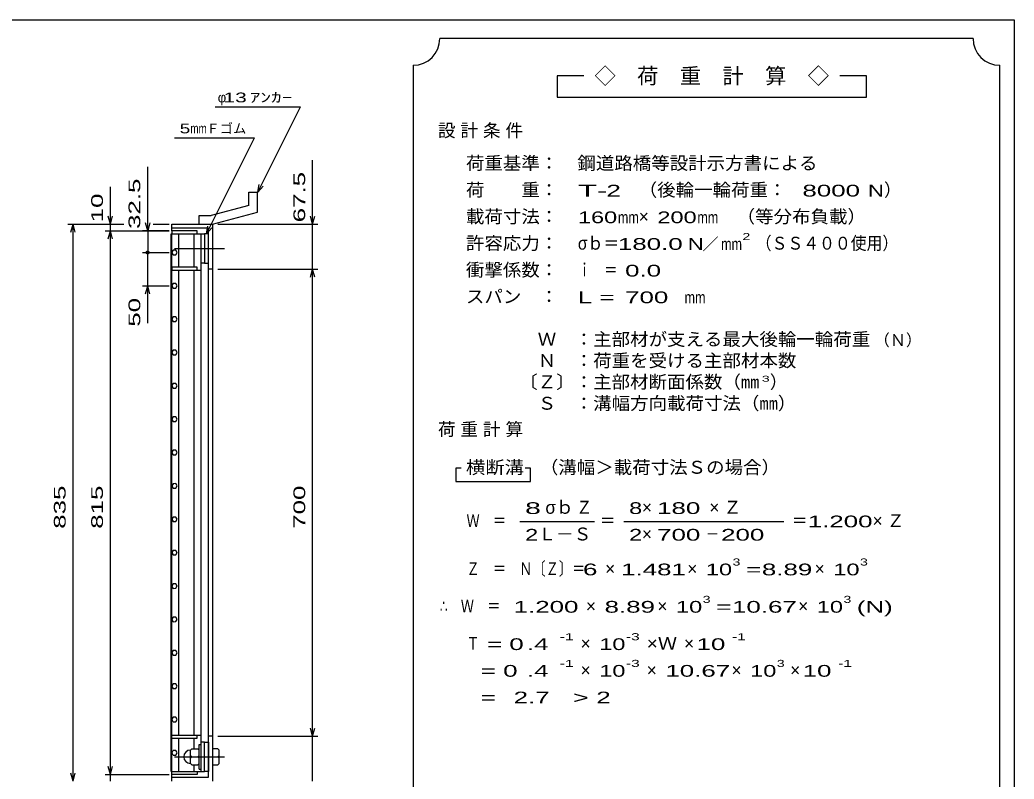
# Model space of a CAD drawing. Units: millimetres, scale not verified. Extents: x -1456 to 1385, y -1026 to 843.
# Drawn here: x -107 to 1385, y -296 to 843 of the extents above; entities that cross this region are included whole.
import ezdxf
from ezdxf.enums import TextEntityAlignment as Align

# ---------------------------------------------------------------- set-up
doc = ezdxf.new("R2010")
doc.units = ezdxf.units.MM
doc.header["$LTSCALE"] = 8
doc.linetypes.add('CHAIN', pattern=[18.5, 12, -1.5, 3.5, -1.5])
for name, color, linetype, lineweight in [('0_2', 150, 'Continuous', 25), ('16', 3, 'Continuous', 25), ('19', 6, 'Continuous', 25), ('22', 4, 'Continuous', 25), ('24', 2, 'Continuous', 25)]:
    doc.layers.add(name, color=color, linetype=linetype, lineweight=lineweight)
doc.styles.add('ベクトル', font='')
doc.styles.get('ベクトル').set_extended_font_data('ベクトル')

msp = doc.modelspace()

# ---------------------------------------------------------------- linework, layer by layer
at = {"layer": '0_2'}
for p, q in [((-1383.2, 842.8), (1384.8, 842.8)), ((1384.8, 842.8), (1384.8, -917.2))]:
    msp.add_line(p, q, dxfattribs=at)
at = {"layer": '16'}
for p, q in [((159, 526.5), (121, 526.5)), ((121, 526.5), (121, 522)), ((159, 522), (159, 526.5)), ((120.3, -284), (120.3, 522)), ((120.3, 522), (121, 522)), ((121, 522), (159, 522)), ((121, -284), (121, 522)), ((121, 522), (165, 522)), ((131.5, 472), (131.5, 522)), ((154.5, 472), (154.5, 522)), ((165, -284), (165, 522)), ((165, 522), (170, 522)), ((170, 522), (170, 478)), ((176, 522), (170, 522)), ((176, 478), (176, 522)), ((122.976, 497.45), (121, 493.972)), ((121, 493.972), (123.024, 490.522)), ((126.976, 497.478), (122.976, 497.45)), ((129, 494), (126.976, 497.478)), ((127.024, 490.55), (129, 494.028)), ((123.024, 490.522), (127.024, 490.55)), ((170, 478), (165, 478)), ((170, 478), (176, 478)), ((121, 472), (121, 467.5)), ((159, 472), (121, 472)), ((121, 467.5), (165, 467.5)), ((131.5, -229.5), (131.5, 467.5)), ((154.5, -229.5), (154.5, 467.5)), ((159, 467.5), (159, 472)), ((122.976, 447.45), (121, 443.972)), ((121, 443.972), (123.024, 440.522)), ((126.976, 447.478), (122.976, 447.45)), ((123.024, 440.522), (127.024, 440.55)), ((129, 444), (126.976, 447.478)), ((127.024, 440.55), (129, 444.028)), ((122.976, 397.45), (121, 393.972)), ((121, 393.972), (123.024, 390.522)), ((126.976, 397.478), (122.976, 397.45)), ((123.024, 390.522), (127.024, 390.55)), ((129, 394), (126.976, 397.478)), ((127.024, 390.55), (129, 394.028)), ((122.976, 347.45), (121, 343.972)), ((121, 343.972), (123.024, 340.522)), ((126.976, 347.478), (122.976, 347.45)), ((129, 344), (126.976, 347.478)), ((127.024, 340.55), (129, 344.028)), ((123.024, 340.522), (127.024, 340.55)), ((122.976, 297.45), (121, 293.972)), ((121, 293.972), (123.024, 290.522)), ((126.976, 297.478), (122.976, 297.45)), ((123.024, 290.522), (127.024, 290.55)), ((129, 294), (126.976, 297.478)), ((127.024, 290.55), (129, 294.028)), ((122.976, 247.45), (121, 243.972)), ((121, 243.972), (123.024, 240.522)), ((126.976, 247.478), (122.976, 247.45)), ((123.024, 240.522), (127.024, 240.55)), ((129, 244), (126.976, 247.478)), ((127.024, 240.55), (129, 244.028)), ((122.976, 197.45), (121, 193.972)), ((121, 193.972), (123.024, 190.522)), ((126.976, 197.478), (122.976, 197.45)), ((129, 194), (126.976, 197.478)), ((127.024, 190.55), (129, 194.028)), ((123.024, 190.522), (127.024, 190.55)), ((122.976, 147.45), (121, 143.972)), ((121, 143.972), (123.024, 140.522)), ((126.976, 147.478), (122.976, 147.45)), ((123.024, 140.522), (127.024, 140.55)), ((129, 144), (126.976, 147.478)), ((127.024, 140.55), (129, 144.028)), ((122.976, 97.45), (121, 93.972)), ((121, 93.972), (123.024, 90.522)), ((126.976, 97.478), (122.976, 97.45)), ((123.024, 90.522), (127.024, 90.55)), ((129, 94), (126.976, 97.478)), ((127.024, 90.55), (129, 94.028)), ((122.976, 47.45), (121, 43.972)), ((126.976, 47.478), (122.976, 47.45)), ((129, 44), (126.976, 47.478)), ((121, 43.972), (123.024, 40.522)), ((123.024, 40.522), (127.024, 40.55)), ((127.024, 40.55), (129, 44.028)), ((122.976, -2.55), (121, -6.028)), ((121, -6.028), (123.024, -9.478)), ((126.976, -2.522), (122.976, -2.55)), ((123.024, -9.478), (127.024, -9.45)), ((129, -6), (126.976, -2.522)), ((127.024, -9.45), (129, -5.972)), ((122.976, -52.55), (121, -56.028)), ((121, -56.028), (123.024, -59.478)), ((126.976, -52.522), (122.976, -52.55)), ((123.024, -59.478), (127.024, -59.45)), ((129, -56), (126.976, -52.522)), ((127.024, -59.45), (129, -55.972)), ((122.976, -102.55), (121, -106.028)), ((126.976, -102.522), (122.976, -102.55)), ((129, -106), (126.976, -102.522)), ((121, -106.028), (123.024, -109.478)), ((123.024, -109.478), (127.024, -109.45)), ((127.024, -109.45), (129, -105.972)), ((122.976, -152.55), (121, -156.028)), ((121, -156.028), (123.024, -159.478)), ((126.976, -152.522), (122.976, -152.55)), ((123.024, -159.478), (127.024, -159.45)), ((129, -156), (126.976, -152.522)), ((127.024, -159.45), (129, -155.972)), ((122.976, -202.55), (121, -206.028)), ((123.024, -209.478), (121, -206.028)), ((126.976, -202.522), (122.976, -202.55)), ((129, -206), (126.976, -202.522)), ((127.024, -209.45), (129, -205.972)), ((123.024, -209.478), (127.024, -209.45)), ((121, -234), (121, -229.5)), ((121, -229.5), (165, -229.5)), ((121, -234), (159, -234)), ((131.5, -284), (131.5, -234)), ((154.5, -249), (154.5, -234)), ((159, -234), (159, -229.5)), ((121, -256.028), (122.976, -252.55)), ((126.976, -252.522), (122.976, -252.55)), ((129, -256), (126.976, -252.522)), ((151, -250), (149, -252)), ((149, -272), (149, -252)), ((151, -250), (160, -250)), ((162, -252), (160, -250)), ((162, -280.5), (162, -243.5)), ((162, -243.5), (165, -243.5)), ((170, -240), (165, -240)), ((165, -280.5), (165, -243.5)), ((170, -284), (170, -240)), ((170, -240), (176, -240)), ((176, -240), (176, -284)), ((123.024, -259.478), (121, -256.028)), ((123.024, -259.478), (127.024, -259.45)), ((127.024, -259.45), (129, -255.972)), ((151, -262), (149, -260)), ((151, -262), (149, -264)), ((151, -262), (160, -262)), ((160, -262), (162, -260)), ((162, -264), (160, -262)), ((149, -272), (151, -274)), ((151, -274), (160, -274)), ((154.5, -284), (154.5, -275)), ((160, -274), (162, -272)), ((162, -280.5), (165, -280.5)), ((120.3, -284), (121, -284)), ((121, -284), (159, -284)), ((121, -288.5), (121, -284)), ((121, -284), (165, -284)), ((159, -288.5), (121, -288.5)), ((159, -284), (159, -288.5)), ((165, -284), (170, -284)), ((176, -284), (170, -284))]:
    msp.add_line(p, q, dxfattribs=at)
at = {"layer": '16', "linetype": 'CHAIN'}
for p, q in [((125.4, 500), (200.4, 500)), ((125.4, -262), (200.4, -262))]:
    msp.add_line(p, q, dxfattribs=at)
at = {"layer": '16'}
msp.add_arc((149, -262), 10, 90, 270, dxfattribs=at)
at = {"layer": '19'}
for p, q in [((236.61, 584.62), (249.61, 584.62)), ((236.61, 564.6), (236.61, 584.62)), ((249.61, 554.62), (249.61, 584.62)), ((236.61, 564.6), (180.28, 549.51)), ((182, 536.5), (249.61, 554.62)), ((161.99, 549.51), (180.28, 549.51)), ((161.99, 536.51), (161.99, 549.51)), ((121, 526.5), (121, 536.5)), ((121, 536.5), (182, 536.5)), ((176, 530.5), (121, 530.5)), ((162, 536.5), (182, 536.5)), ((176, -292.5), (176, 530.5)), ((182, 536.5), (182, -298.5)), ((182, 469), (176, 469)), ((182, -231), (176, -231)), ((190, -250), (182, -250)), ((182, -250), (182, -274)), ((192, -252), (190, -250)), ((192, -272), (192, -252)), ((182, -262), (190, -262)), ((192, -260), (190, -262)), ((190, -262), (192, -264)), ((182, -274), (190, -274)), ((190, -274), (192, -272)), ((121, -298.5), (121, -288.5)), ((121, -292.5), (176, -292.5))]:
    msp.add_line(p, q, dxfattribs=at)
at = {"layer": '22'}
for p, q in [((186, 712.5), (314, 712.5)), ((250, 584.5), (314, 712.5)), ((125, 666), (245, 666)), ((173, 522), (245, 666)), ((332.4, 536.5), (332.4, 632.5)), ((85, 526.5), (85, 622.5)), ((29, 536.5), (29, 592.5)), ((250, 584.5), (252.4, 596.18)), ((250, 584.5), (258, 593.3)), ((29, 536.5), (25.8, 548.5)), ((29, 536.5), (32.2, 548.5)), ((85, 526.5), (81.8, 538.5)), ((88.2, 538.5), (85, 526.5)), ((332.4, 536.5), (329.2, 548.5)), ((332.4, 536.5), (335.6, 548.5)), ((-35, 536.5), (49, 536.5)), ((-30.2, 524.5), (-27, 536.5)), ((-23.8, 524.5), (-27, 536.5)), ((-27, -298.5), (-27, 536.5)), ((21, 536.5), (49, 536.5)), ((21, 526.5), (117, 526.5)), ((25.8, 514.5), (29, 526.5)), ((29, 526.5), (29, 536.5)), ((32.2, 514.5), (29, 526.5)), ((29, -288.5), (29, 526.5)), ((117, 526.5), (77, 526.5)), ((85, 526.5), (85, 494)), ((93, 536.5), (117, 536.5)), ((93, 536.5), (117, 536.5)), ((173, 522), (175.4, 533.68)), ((173, 522), (181, 530.8)), ((190, 536.5), (340.4, 536.5)), ((332.4, 469), (332.4, 536.5)), ((77, 494), (117, 494)), ((85, 444), (85, 494)), ((190, 469), (340.4, 469)), ((329.2, 457), (332.4, 469)), ((335.6, 457), (332.4, 469)), ((332.4, -231), (332.4, 469)), ((77, 444), (117, 444)), ((81.8, 432), (85, 444)), ((88.2, 432), (85, 444)), ((85, 388), (85, 444)), ((332.4, -231), (329.2, -219)), ((332.4, -231), (335.6, -219)), ((190, -231), (340.4, -231)), ((332.4, -298.5), (332.4, -231)), ((29, -288.5), (25.8, -276.5)), ((29, -288.5), (32.2, -276.5)), ((-27, -298.5), (-30.2, -286.5)), ((-27, -298.5), (-23.8, -286.5)), ((21, -288.5), (117, -288.5)), ((29, -298.5), (29, -288.5))]:
    msp.add_line(p, q, dxfattribs=at)
msp.add_circle((85, 494), 2.4, dxfattribs=at)
at = {"layer": '24', "color": 4}
for p, q in [((1323.2, 814.8), (523.2, 814.8)), ((483.2, 774.8), (483.2, -465.2)), ((1363.2, -465.2), (1363.2, 774.8)), ((739.2, 758.8), (699.2, 758.8)), ((699.2, 758.8), (699.2, 726.8)), ((1163.2, 758.8), (1123.2, 758.8)), ((1163.2, 726.8), (1163.2, 758.8)), ((699.2, 726.8), (1163.2, 726.8)), ((555.2, 170.8), (547.2, 170.8)), ((547.2, 170.8), (547.2, 150.8)), ((659.2, 170.8), (651.2, 170.8)), ((659.2, 150.8), (659.2, 170.8)), ((547.2, 150.8), (659.2, 150.8)), ((643.2, 90.8), (755.2, 90.8)), ((799.2, 90.8), (1039.2, 90.8))]:
    msp.add_line(p, q, dxfattribs=at)
for centre, start, end in [((483.2, 814.8), 270, 0), ((1363.2, 814.8), 180, 270)]:
    msp.add_arc(centre, 40, start, end, dxfattribs=at)

# ---------------------------------------------------------------- texts
at = {"layer": '22', "color": 2, "style": 'ベクトル'}
for s, width, p in [(' 13 ', 1.6, (190, 726.5)), ('ｱﾝｶｰ', 1.6, (238, 726.5)), ('5', 1.45, (133, 680)), ('mm', 0.75, (149, 680))]:
    msp.add_text(s, height=14.66, dxfattribs=dict(at, width=width)).set_placement(p, align=Align.MIDDLE_LEFT)
for s, p in [('φ', (190, 726.5)), ('Ｆゴム', (173, 680))]:
    msp.add_text(s, height=14.66, dxfattribs=at).set_placement(p, align=Align.MIDDLE_LEFT)
at = {"layer": '22', "color": 2, "style": 'ベクトル', "width": 1.65}
for s, p in [(' 67.5 ', (312.4, 528.5)), (' 32.5 ', (65, 518.5)), (' 10 ', (9, 528.5)), (' 50 ', (65, 372)), (' 835 ', (-47, 69)), (' 815 ', (9, 69)), (' 700 ', (312.4, 69))]:
    msp.add_text(s, height=17.6, rotation=90, dxfattribs=at).set_placement(p, align=Align.MIDDLE_LEFT)
at = {"layer": '24', "style": 'ベクトル'}
for s, height, p in [('◇\u3000荷\u3000重\u3000計\u3000算\u3000◇', 23.46, (755.2, 758.8)), ('）', 19.35, (1189.6, 588)), ('×', 19.35, (821.6, 548)), ('／', 17.6, (917.2, 506.8)), ('（Ｎ）', 17.6, (1174.4, 362.8)), ('）', 19.35, (1018.4, 300)), ('σｂ', 19.35, (681.6, 112)), ('×', 19.35, (826.4, 112)), ('Ｌ－Ｓ', 19.35, (671.2, 72)), ('×', 19.35, (826.4, 72)), ('×', 19.35, (771.2, 20)), ('×', 19.35, (894.4, 20)), ('×', 19.35, (1085.6, 20)), ('×', 19.35, (742.4, -36)), ('×', 19.35, (849.6, -36)), ('×', 19.35, (1060.8, -36)), ('×', 19.35, (734.4, -92)), ('×', 19.35, (889.6, -92)), ('×', 19.35, (734.4, -132)), ('×', 19.35, (833.6, -132)), ('×', 19.35, (960.8, -132)), ('×', 19.35, (1048.8, -132))]:
    msp.add_text(s, height=height, dxfattribs=at).set_placement(p, align=Align.MIDDLE_LEFT)
for s, height, width, p in [('荷重基準：\u3000', 19.35, 1.05, (562.4, 628)), ('鋼道路橋等設計示方書による', 19.35, 1.05, (729.6, 628)), ('荷\u3000\u3000重：\u3000', 19.35, 1.05, (562.4, 588)), ('（後輪一輪荷重：', 19.35, 1.05, (821.6, 588)), ('T-', 17.6, 2, (730.4, 586.8)), (' 2 ', 17.6, 1.65, (762.4, 586.8)), ('  8000', 17.6, 1.65, (1045.6, 586.8)), ('N', 17.6, 1.4, (1165.6, 586.8)), ('載荷寸法：\u3000', 19.35, 1.05, (562.4, 548)), ('160', 17.6, 1.5, (730.4, 546.8)), ('200', 17.6, 1.5, (849.6, 546.8)), ('\u3000（等分布負載）', 19.35, 1.05, (940.8, 548)), ('mm', 17.6, 0.8, (790.4, 546.8)), ('mm', 17.6, 0.8, (909.6, 546.8)), ('2', 10.56, 1.5, (977.2, 518)), ('許容応力：\u3000', 19.35, 1.05, (562.4, 508)), ('σｂ＝', 19.35, 0.9, (730.4, 508)), ('180.0', 17.6, 1.65, (790.4, 506.8)), ('N', 17.6, 1.4, (895.2, 506.8)), ('mm', 17.6, 0.8, (945.2, 506.8)), ('（ＳＳ４００使用）', 19.35, 0.9, (997.2, 508)), ('衝撃係数：\u3000', 19.35, 1.05, (562.4, 468)), ('ｉ\u3000＝', 19.35, 0.75, (730.4, 468)), (' 0.0', 17.6, 1.65, (790.4, 466.8)), ('スパン\u3000：\u3000', 19.35, 1.05, (562.4, 428)), ('L =', 17.6, 1.65, (730.4, 426.8)), (' 700 ', 17.6, 1.65, (790.4, 426.8)), ('mm', 17.6, 0.8, (890.4, 426.8)), ('\u3000Ｗ\u3000：主部材が支える最大後輪一輪荷重', 19.35, 1.05, (642.4, 364)), ('\u3000Ｎ\u3000：荷重を受ける主部材本数', 19.35, 1.05, (642.4, 332)), ('〔Ｚ〕：主部材断面係数（㎜', 19.35, 1.05, (642.4, 300)), ('3', 8.798, 1.8, (1006.4, 304.8)), ('\u3000Ｓ\u3000：溝幅方向載荷寸法（㎜）', 19.35, 1.05, (642.4, 268)), ('横断溝', 19.35, 1.1, (562.4, 172)), ('\u3000（溝幅＞載荷寸法Ｓの場合）', 19.35, 1.05, (645.6, 172)), ('8', 17.6, 1.8, (651.2, 110.8)), ('Ｚ', 19.35, 0.9, (728, 112)), ('8', 17.6, 1.5, (807.2, 110.8)), (' 180 ', 17.6, 1.65, (838.4, 110.8)), ('Ｗ\u3000＝', 19.35, 0.75, (563.2, 92)), ('＝', 19.35, 0.9, (763.2, 92)), ('＝', 19.35, 0.9, (1051.2, 92)), ('1.200', 17.6, 1.65, (1075.2, 90.8)), ('2', 17.6, 1.5, (651.2, 70.8)), ('2', 17.6, 1.5, (807.2, 70.8)), (' 700 ', 17.6, 1.65, (838.4, 70.8)), (' 200 ', 17.6, 1.65, (934.4, 70.8)), ('－', 19.35, 0.75, (922.4, 72)), ('Ｚ\u3000＝\u3000Ｎ〔Ｚ〕＝', 19.35, 0.75, (563.2, 20)), ('3', 10.56, 1.5, (962.4, 30)), ('3', 10.56, 1.5, (1153.6, 30)), (' 6 ', 17.6, 1.65, (727.2, 18.8)), ('1.481', 17.6, 1.65, (795.2, 18.8)), ('10', 17.6, 1.5, (922.4, 18.8)), ('=', 17.6, 1.7, (982.4, 18.8)), ('8.89', 17.6, 1.65, (1006.4, 18.8)), ('10', 17.6, 1.5, (1113.6, 18.8)), ('∴\u3000Ｗ\u3000＝', 19.35, 0.75, (523.2, -36)), (' 1.200', 17.6, 1.65, (623.2, -37.2)), ('8.89', 17.6, 1.65, (770.4, -37.2)), ('10', 17.6, 1.5, (877.6, -37.2)), ('3', 10.56, 1.5, (917.6, -26)), ('10.67', 17.6, 1.65, (961.6, -37.2)), ('10', 17.6, 1.5, (1088.8, -37.2)), ('3', 10.56, 1.5, (1128.8, -26)), ('(N)', 17.6, 1.65, (1148.8, -37.2)), ('=', 17.6, 1.7, (937.6, -37.2)), ('Ｔ', 19.35, 0.75, (563.2, -92)), (' = 0', 17.6, 1.65, (583.2, -93.2)), (' .4 ', 17.6, 1.65, (643.2, -93.2)), ('-1', 10.56, 1.65, (703.2, -82)), ('10', 17.6, 1.5, (762.4, -93.2)), ('-3', 10.56, 1.65, (802.4, -82)), ('×Ｗ', 19.35, 1.1, (833.6, -92)), (' 10 ', 17.6, 1.65, (897.6, -93.2)), ('-1', 10.56, 1.65, (961.6, -82)), ('-1', 10.56, 1.65, (703.2, -122)), ('-3', 10.56, 1.65, (802.4, -122)), ('3', 10.56, 1.5, (1028.8, -122)), ('-1', 10.56, 1.65, (1120.8, -122)), ('  = 0', 17.6, 1.65, (563.2, -133.2)), (' .4 ', 17.6, 1.65, (643.2, -133.2)), ('10', 17.6, 1.5, (762.4, -133.2)), ('10.67', 17.6, 1.65, (861.6, -133.2)), ('10', 17.6, 1.5, (988.8, -133.2)), (' 10 ', 17.6, 1.65, (1056.8, -133.2)), ('  =', 17.6, 1.65, (563.2, -173.2)), (' 2.7', 17.6, 1.65, (623.2, -173.2)), ('>', 17.6, 1.7, (723.2, -173.2)), (' 2 ', 17.6, 1.65, (747.2, -173.2))]:
    msp.add_text(s, height=height, dxfattribs=dict(at, width=width)).set_placement(p, align=Align.MIDDLE_LEFT)
at = {"layer": '24', "char_height": 19.35, "attachment_point": 4, "style": 'ベクトル'}
for s, insert in [('\\T1.28;設計条件', (520.4, 676)), ('\\T1.28;荷重計算', (520.4, 228)), ('\\T1.42;×Ｚ', (927.6, 112)), ('\\T1.42;×Ｚ', (1172.4, 92))]:
    msp.add_mtext(s, dxfattribs=dict(at, insert=insert))

doc.saveas('drawing.dxf')
